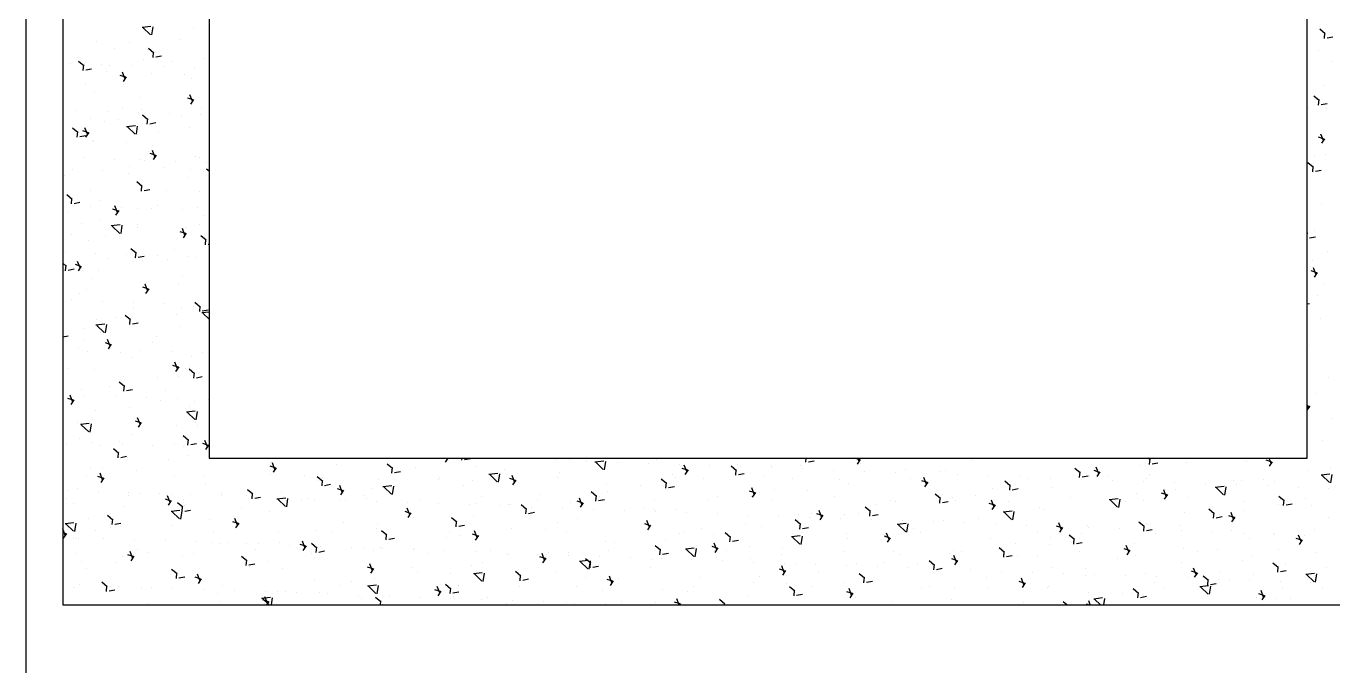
# Model space of a CAD drawing. Header units: metres. Extents: x -107920 to 223280, y -14950 to 38746.
# Drawn here: x 183680 to 185465, y 13866 to 14740 of the extents above; entities that cross this region are included whole.
import ezdxf

# ---------------------------------------------------------------- set-up
doc = ezdxf.new("R2010")
doc.units = ezdxf.units.M
for name, color, linetype in [('WALL', 5, 'Continuous'), ('WINDOW', 4, 'Continuous'), ('ZS-挡水台', 24, 'Continuous')]:
    doc.layers.add(name, color=color, linetype=linetype)

msp = doc.modelspace()

# ---------------------------------------------------------------- linework, layer by layer
at = {"layer": 'WALL'}
msp.add_line((183680, 10449.6), (183680, 14849.6), dxfattribs=at)
at = {"layer": 'WINDOW'}
for p, q in [((183730, 14749.6), (183730, 13949.6)), ((183930, 14749.6), (183930, 14149.6)), ((185430, 14149.6), (185430, 14749.6)), ((183930, 14149.6), (185430, 14149.6)), ((183730, 13949.6), (185630, 13949.6))]:
    msp.add_line(p, q, dxfattribs=at)
at = {"layer": 'ZS-挡水台', "color": 8, "linetype": 'Continuous'}
for p, q in [((183850.4, 14739.3), (183838.3, 14737.9)), ((183849.8, 14727.8), (183839.5, 14737.7)), ((183851.6, 14727.5), (183853.4, 14738.8)), ((183908.5, 14736.5), (183908.5, 14736.5)), ((185454.4, 14729.2), (185447.1, 14735.3)), ((185453.5, 14722.9), (185454.2, 14730.5)), ((183776.2, 14718.7), (183776.2, 14718.7)), ((183821.8, 14716.9), (183821.8, 14716.9)), ((183890.1, 14721.7), (183890.1, 14721.7)), ((185465.1, 14724.7), (185457.1, 14723.3)), ((183800.5, 14708.6), (183800.5, 14708.6)), ((183840.8, 14693.4), (183840.8, 14693.4)), ((183846.4, 14707), (183846.4, 14707)), ((183854.3, 14702.9), (183847, 14709)), ((183853.4, 14696.6), (183854.1, 14704.2)), ((183865, 14698.5), (183857, 14697)), ((183922.7, 14695.4), (183922.7, 14695.4)), ((185445.7, 14706.5), (185445.7, 14706.5)), ((185464.6, 14691.6), (185464.6, 14691.6)), ((183740.7, 14689), (183740.7, 14689)), ((183758.8, 14685.2), (183751.5, 14691.4)), ((183757.9, 14679), (183758.6, 14686.6)), ((183769.5, 14680.8), (183761.5, 14679.4)), ((183783, 14687.4), (183783, 14687.4)), ((183790.4, 14677.7), (183790.4, 14677.7)), ((183793.9, 14686.4), (183793.9, 14686.4)), ((183815, 14667.9), (183811.6, 14676.8)), ((183825.3, 14685.9), (183825.3, 14685.9)), ((183850.6, 14675.2), (183850.6, 14675.2)), ((183867.5, 14684.3), (183867.5, 14684.3)), ((183879, 14691.3), (183879, 14691.3)), ((183896.5, 14673.6), (183896.5, 14673.6)), ((183909.8, 14682.8), (183909.8, 14682.8)), ((183760.9, 14661.8), (183760.9, 14661.8)), ((183816.2, 14669.7), (183808.6, 14672.3)), ((183812.9, 14664), (183817.1, 14670.4)), ((183905.7, 14668.7), (183905.7, 14668.7)), ((185452, 14658.4), (185452, 14658.4)), ((183773.3, 14650.9), (183773.3, 14650.9)), ((183834.5, 14642.8), (183834.5, 14642.8)), ((183900.6, 14641.8), (183900.6, 14641.8)), ((183908.3, 14638.8), (183900.7, 14641.4)), ((183907.1, 14637), (183903.7, 14645.9)), ((183905, 14633.1), (183909.2, 14639.5)), ((185446.4, 14638.1), (185439.1, 14644.2)), ((185442.7, 14639.1), (185442.7, 14639.1)), ((185445.5, 14631.8), (185446.2, 14639.4)), ((183748.8, 14624.8), (183748.8, 14624.8)), ((183791.1, 14623.3), (183791.1, 14623.3)), ((183811, 14628.4), (183811, 14628.4)), ((183833.4, 14621.7), (183833.4, 14621.7)), ((183837.9, 14625.6), (183837.9, 14625.6)), ((183875.7, 14620.2), (183875.7, 14620.2)), ((183919.9, 14627.7), (183919.9, 14627.7)), ((185431.8, 14627.2), (185431.8, 14627.2)), ((185457.1, 14633.7), (185449.1, 14632.2)), ((185456.2, 14626.6), (185456.2, 14626.6)), ((183730.9, 14617.6), (183730.9, 14617.6)), ((183767.3, 14613.7), (183767.3, 14613.7)), ((183787.5, 14609.9), (183787.5, 14609.9)), ((183806.6, 14612.4), (183806.6, 14612.4)), ((183829.4, 14603.7), (183817.3, 14602.3)), ((183828.8, 14592.3), (183818.5, 14602.2)), ((183830.6, 14591.9), (183832.3, 14603.2)), ((183846.3, 14611.8), (183839, 14617.9)), ((183845.5, 14605.6), (183846.1, 14613.1)), ((183857, 14607.4), (183849.1, 14605.9)), ((183891.7, 14617.2), (183891.7, 14617.2)), ((183917.9, 14618.6), (183917.9, 14618.6)), ((183750.8, 14594.2), (183743.5, 14600.3)), ((183749.9, 14587.9), (183750.6, 14595.5)), ((183761.5, 14589.8), (183753.5, 14588.3)), ((183765.1, 14593.9), (183757.4, 14596.5)), ((183763.9, 14592.1), (183760.4, 14600.9)), ((183761.7, 14588.2), (183766, 14594.5)), ((183861.1, 14595), (183861.1, 14595)), ((183902.8, 14600.9), (183902.8, 14600.9)), ((185453.3, 14585.2), (185445.6, 14587.8)), ((185452.1, 14583.4), (185448.7, 14592.3)), ((185449.9, 14579.6), (185454.2, 14585.9)), ((183770.5, 14583.1), (183770.5, 14583.1)), ((183771.5, 14581.9), (183771.5, 14581.9)), ((183817.4, 14580.3), (183817.4, 14580.3)), ((183847.2, 14568.7), (183847.2, 14568.7)), ((183856, 14561.2), (183852.5, 14570)), ((183757.8, 14559.6), (183757.8, 14559.6)), ((183800.1, 14558.1), (183800.1, 14558.1)), ((183835, 14557.8), (183835, 14557.8)), ((183842.3, 14556.5), (183842.3, 14556.5)), ((183857.2, 14563), (183849.5, 14565.6)), ((183853.8, 14557.3), (183858.1, 14563.6)), ((183884.6, 14555), (183884.6, 14555)), ((183911.2, 14561.6), (183911.2, 14561.6)), ((183917, 14559.9), (183917, 14559.9)), ((183926.9, 14553.4), (183926.9, 14553.4)), ((185438.4, 14547), (185431.1, 14553.1)), ((185439.9, 14563), (185439.9, 14563)), ((185455.4, 14565), (185455.4, 14565)), ((183731.9, 14535.2), (183731.9, 14535.2)), ((183743.6, 14543.5), (183743.6, 14543.5)), ((183784.7, 14542.1), (183784.7, 14542.1)), ((183819.4, 14538.3), (183819.4, 14538.3)), ((183821.5, 14548.5), (183821.5, 14548.5)), ((183867.5, 14546.9), (183867.5, 14546.9)), ((183899.9, 14533.1), (183899.9, 14533.1)), ((183904.4, 14543.2), (183904.4, 14543.2)), ((183930, 14541.6), (183926.6, 14544.4)), ((185437.6, 14540.7), (185438.2, 14548.3)), ((185449.1, 14542.6), (185441.2, 14541.1)), ((183767.6, 14515.3), (183767.6, 14515.3)), ((183838.4, 14520.7), (183831.1, 14526.8)), ((183837.5, 14514.5), (183838.2, 14522)), ((183849.1, 14516.3), (183841.1, 14514.8)), ((183871.6, 14515.1), (183871.6, 14515.1)), ((183917.5, 14513.5), (183917.5, 14513.5)), ((183742.8, 14503.1), (183735.5, 14509.2)), ((183742, 14496.8), (183742.6, 14504.4)), ((183753.5, 14498.7), (183745.6, 14497.2)), ((183782, 14501.7), (183782, 14501.7)), ((185448.9, 14497.8), (185448.9, 14497.8)), ((183738.3, 14487.1), (183738.3, 14487.1)), ((183767.3, 14493.6), (183767.3, 14493.6)), ((183806.1, 14487.2), (183798.4, 14489.8)), ((183804.8, 14485.3), (183801.4, 14494.2)), ((183802.7, 14481.5), (183807, 14487.8)), ((183809.6, 14492.1), (183809.6, 14492.1)), ((183832.2, 14490), (183832.2, 14490)), ((183851.9, 14490.5), (183851.9, 14490.5)), ((183859.9, 14494.7), (183859.9, 14494.7)), ((183894.1, 14489), (183894.1, 14489)), ((183914.1, 14492.1), (183914.1, 14492.1)), ((183921.7, 14481.7), (183921.7, 14481.7)), ((183756.3, 14469.5), (183756.3, 14469.5)), ((183781.8, 14474.3), (183781.8, 14474.3)), ((183808.4, 14468.2), (183796.3, 14466.8)), ((183807.8, 14456.7), (183797.5, 14466.6)), ((183809.6, 14456.4), (183811.3, 14467.7)), ((183832.1, 14468.3), (183832.1, 14468.3)), ((183832.1, 14464.2), (183832.1, 14464.2)), ((183896.9, 14454.4), (183893.5, 14463.3)), ((183897.1, 14465.3), (183897.1, 14465.3)), ((183917.1, 14469.1), (183917.1, 14469.1)), ((185440.3, 14460.5), (185440.3, 14460.5)), ((183742.4, 14455.3), (183742.4, 14455.3)), ((183764.8, 14447.5), (183764.8, 14447.5)), ((183788.3, 14453.6), (183788.3, 14453.6)), ((183898.2, 14456.3), (183890.5, 14458.9)), ((183894.8, 14450.6), (183899, 14456.9)), ((183925.9, 14447.2), (183918.6, 14453.3)), ((183925.1, 14441), (183925.7, 14448.6)), ((183930, 14441.6), (183928.7, 14441.3)), ((185430, 14454.3), (185430.3, 14457.2)), ((185430.5, 14455.9), (185430, 14456.3)), ((185441.2, 14451.5), (185433.2, 14450)), ((183733.1, 14431), (183733.1, 14431)), ((183775.4, 14429.5), (183775.4, 14429.5)), ((183817.7, 14427.9), (183817.7, 14427.9)), ((183830.4, 14429.6), (183823.1, 14435.7)), ((183829.5, 14423.4), (183830.2, 14431)), ((183841.1, 14425.2), (183833.1, 14423.7)), ((183860, 14426.4), (183860, 14426.4)), ((183882.2, 14434.9), (183882.2, 14434.9)), ((183902.3, 14424.9), (183902.3, 14424.9)), ((183911.3, 14424.3), (183911.3, 14424.3)), ((185458.4, 14431.9), (185458.4, 14431.9)), ((183734.9, 14412), (183730, 14416)), ((183734, 14405.7), (183734.7, 14413.3)), ((183745.6, 14407.6), (183737.6, 14406.1)), ((183754.9, 14411.4), (183747.3, 14414)), ((183753.7, 14409.5), (183750.3, 14418.4)), ((183751.6, 14405.7), (183755.8, 14412)), ((183778.9, 14406.5), (183778.9, 14406.5)), ((183792.5, 14421.9), (183792.5, 14421.9)), ((183829.3, 14422.2), (183829.3, 14422.2)), ((183838.4, 14420.2), (183838.4, 14420.2)), ((183872.7, 14420.6), (183872.7, 14420.6)), ((185437.7, 14419.7), (185437.7, 14419.7)), ((185441.9, 14400.9), (185438.5, 14409.8)), ((183769, 14395.4), (183769, 14395.4)), ((183842.6, 14388.4), (183842.6, 14388.4)), ((183844.8, 14390.2), (183844.8, 14390.2)), ((183894.2, 14397.5), (183894.2, 14397.5)), ((183929.8, 14395), (183929.8, 14395)), ((185443.1, 14402.7), (185435.5, 14405.3)), ((185439.8, 14397), (185444, 14403.4)), ((183753, 14375.1), (183753, 14375.1)), ((183761.9, 14379.7), (183761.9, 14379.7)), ((183847, 14380.5), (183839.4, 14383.1)), ((183845.8, 14378.6), (183842.4, 14387.5)), ((183843.7, 14374.8), (183847.9, 14381.1)), ((183888.5, 14386.8), (183888.5, 14386.8)), ((185444.1, 14371.6), (185444.1, 14371.6)), ((185453, 14386.4), (185453, 14386.4)), ((183742.1, 14365.8), (183742.1, 14365.8)), ((183784.4, 14364.3), (183784.4, 14364.3)), ((183826.4, 14354.4), (183826.4, 14354.4)), ((183826.6, 14362.7), (183826.6, 14362.7)), ((183868.9, 14361.2), (183868.9, 14361.2)), ((183892.7, 14355), (183892.7, 14355)), ((183908.4, 14356.5), (183908.4, 14356.5)), ((183917.9, 14356.1), (183910.6, 14362.2)), ((183911.2, 14359.6), (183911.2, 14359.6)), ((183917.1, 14349.9), (183917.7, 14357.5)), ((185433.2, 14360.4), (185430, 14359.8)), ((183776.1, 14338.7), (183776.1, 14338.7)), ((183803.1, 14341.6), (183803.1, 14341.6)), ((183822.4, 14338.5), (183815.1, 14344.6)), ((183821.6, 14332.3), (183822.2, 14339.9)), ((183885.4, 14346.5), (183885.4, 14346.5)), ((183930, 14349.2), (183920, 14348.1)), ((183928.7, 14351.7), (183920.7, 14350.3)), ((183930, 14339.5), (183921.2, 14347.9)), ((185448.2, 14339.8), (185448.2, 14339.8)), ((183759.3, 14327), (183759.3, 14327)), ((183787.3, 14332.6), (183775.3, 14331.2)), ((183786.7, 14321.2), (183776.4, 14331.1)), ((183781.7, 14321.4), (183781.7, 14321.4)), ((183788.5, 14320.9), (183790.3, 14332.1)), ((183833.1, 14334.1), (183825.2, 14332.6)), ((183891.3, 14329.7), (183891.3, 14329.7)), ((183737.6, 14316.5), (183730, 14315.1)), ((183751.6, 14299.9), (183751.6, 14299.9)), ((183759, 14311.9), (183759, 14311.9)), ((183795.9, 14304.7), (183788.2, 14307.2)), ((183794.7, 14302.8), (183791.2, 14311.7)), ((183792.5, 14299), (183796.8, 14305.3)), ((183853.2, 14308.2), (183853.2, 14308.2)), ((183857.5, 14316.1), (183857.5, 14316.1)), ((185433.2, 14304.1), (185433.2, 14304.1)), ((183763.5, 14295.2), (183763.5, 14295.2)), ((183793.9, 14298.3), (183793.9, 14298.3)), ((183809.4, 14293.5), (183809.4, 14293.5)), ((183823.6, 14286.6), (183823.6, 14286.6)), ((183836.2, 14296.8), (183836.2, 14296.8)), ((183878.4, 14295.2), (183878.4, 14295.2)), ((183905.5, 14288.7), (183905.5, 14288.7)), ((183920.7, 14293.7), (183920.7, 14293.7)), ((183737.3, 14272.8), (183737.3, 14272.8)), ((183773.2, 14270.9), (183773.2, 14270.9)), ((183888, 14273.8), (183880.3, 14276.3)), ((183886.7, 14271.9), (183883.3, 14280.8)), ((183884.6, 14268.1), (183888.9, 14274.4)), ((183898.1, 14272.5), (183898.1, 14272.5)), ((183910, 14265), (183902.7, 14271.2)), ((183903.3, 14274.8), (183903.3, 14274.8)), ((183909.1, 14258.8), (183909.8, 14266.4)), ((183794.4, 14247.3), (183794.4, 14247.3)), ((183814.4, 14247.4), (183807.1, 14253.5)), ((183813.6, 14261.8), (183813.6, 14261.8)), ((183813.6, 14241.2), (183814.2, 14248.8)), ((183859.5, 14260.1), (183859.5, 14260.1)), ((183888.5, 14261.9), (183888.5, 14261.9)), ((183920.7, 14260.6), (183912.7, 14259.2)), ((185458.8, 14259.6), (185458.8, 14259.6)), ((183744.8, 14228.9), (183737.1, 14231.4)), ((183743.5, 14227), (183740.1, 14235.9)), ((183741.4, 14223.2), (183745.6, 14229.5)), ((183756.2, 14244.1), (183756.2, 14244.1)), ((183759.7, 14235.7), (183759.7, 14235.7)), ((183802, 14234.2), (183802, 14234.2)), ((183825.2, 14243), (183817.2, 14241.5)), ((183844.3, 14232.6), (183844.3, 14232.6)), ((183863.7, 14228.3), (183863.7, 14228.3)), ((183870.2, 14242), (183870.2, 14242)), ((183886.6, 14231.1), (183886.6, 14231.1)), ((183928.9, 14229.5), (183928.9, 14229.5)), ((185442.7, 14238.1), (185442.7, 14238.1)), ((183774.1, 14215), (183774.1, 14215)), ((183820.7, 14218.8), (183820.7, 14218.8)), ((183911.1, 14213.9), (183899, 14212.5)), ((183910.5, 14202.5), (183900.2, 14212.4)), ((183902.7, 14220.9), (183902.7, 14220.9)), ((183909.6, 14226.7), (183909.6, 14226.7)), ((183912.3, 14202.2), (183914, 14213.4)), ((185431.7, 14218.4), (185430, 14222.8)), ((185433, 14220.2), (185430, 14221.2)), ((185430, 14215.1), (185433.9, 14220.8)), ((183730.3, 14200.3), (183730.3, 14200.3)), ((183750, 14198.8), (183750, 14198.8)), ((183766.3, 14197.1), (183754.3, 14195.7)), ((183765.7, 14185.7), (183755.4, 14195.5)), ((183767.5, 14185.3), (183769.3, 14196.6)), ((183770.4, 14203.1), (183770.4, 14203.1)), ((183836.9, 14198), (183829.2, 14200.5)), ((183835.6, 14196.1), (183832.2, 14205)), ((183833.5, 14192.3), (183837.7, 14198.6)), ((183885.6, 14194.1), (183885.6, 14194.1)), ((183910.8, 14198.4), (183910.8, 14198.4)), ((183913.8, 14194.9), (183913.8, 14194.9)), ((185464.8, 14204.3), (185464.8, 14204.3)), ((183753.3, 14176.3), (183753.3, 14176.3)), ((183824.2, 14181.5), (183824.2, 14181.5)), ((183902, 14173.9), (183894.7, 14180.1)), ((183901.1, 14167.7), (183901.8, 14175.3)), ((183927.7, 14165.2), (183924.3, 14174.1)), ((185450.8, 14173.9), (185450.8, 14173.9)), ((183734.5, 14168.5), (183734.5, 14168.5)), ((183768.7, 14170.5), (183768.7, 14170.5)), ((183780.4, 14166.9), (183780.4, 14166.9)), ((183806.5, 14156.3), (183799.2, 14162.4)), ((183805.6, 14150.1), (183806.3, 14157.7)), ((183807.1, 14173.2), (183807.1, 14173.2)), ((183811, 14169), (183811, 14169)), ((183853.2, 14167.4), (183853.2, 14167.4)), ((183882.9, 14168), (183882.9, 14168)), ((183895.5, 14165.9), (183895.5, 14165.9)), ((183912.7, 14169.5), (183904.8, 14168.1)), ((183929, 14167.1), (183921.3, 14169.6)), ((183925.6, 14161.4), (183929.8, 14167.7)), ((183817.2, 14151.9), (183809.2, 14150.4)), ((183817.9, 14151), (183817.9, 14151)), ((183874.3, 14148.1), (183874.3, 14148.1)), ((183899.8, 14153.1), (183899.8, 14153.1)), ((184021.1, 14136.2), (184013.4, 14138.7)), ((184015.1, 14144.1), (184015.1, 14144.1)), ((184019.8, 14134.3), (184016.4, 14143.2)), ((184103.6, 14141.2), (184103.6, 14141.2)), ((184180.6, 14135.7), (184173.3, 14141.8)), ((184253, 14144.5), (184256.4, 14149.6)), ((184255.1, 14148.3), (184254.6, 14149.6)), ((184275.3, 14147.1), (184275.5, 14149.6)), ((184286.9, 14148.9), (184278.9, 14147.5)), ((184293.9, 14138.7), (184293.9, 14138.7)), ((184360.6, 14148.9), (184360.6, 14148.9)), ((184402.8, 14147.3), (184402.8, 14147.3)), ((184422.6, 14147.6), (184422.6, 14147.6)), ((184445.1, 14145.8), (184445.1, 14145.8)), ((184469, 14145.8), (184456.9, 14144.4)), ((184468.4, 14134.3), (184458.1, 14144.2)), ((184468.5, 14146), (184468.5, 14146)), ((184470.2, 14134), (184471.9, 14145.3)), ((184487.4, 14144.3), (184487.4, 14144.3)), ((184529.7, 14142.7), (184529.7, 14142.7)), ((184541.5, 14147.5), (184541.5, 14147.5)), ((184572, 14141.2), (184572, 14141.2)), ((184582.5, 14131.4), (184579.1, 14140.3)), ((184614.2, 14139.6), (184614.2, 14139.6)), ((184650.3, 14132.7), (184643, 14138.8)), ((184652, 14140.7), (184652, 14140.7)), ((184656.5, 14138.1), (184656.5, 14138.1)), ((184697.9, 14139.1), (184697.9, 14139.1)), ((184738.3, 14140), (184738.3, 14140)), ((184745, 14144.1), (184745.4, 14149.6)), ((184756.5, 14145.9), (184748.6, 14144.5)), ((184819.1, 14147.3), (184812.2, 14149.6)), ((184815.7, 14141.6), (184820, 14147.9)), ((184817.9, 14145.4), (184816.3, 14149.6)), ((184820.3, 14142.1), (184820.3, 14142.1)), ((184971, 14146.8), (184971, 14146.8)), ((185200.4, 14139.8), (185200.4, 14139.8)), ((185215.5, 14147.4), (185212.8, 14149.6)), ((185214.6, 14141.1), (185215.3, 14148.7)), ((185226.2, 14143), (185218.2, 14141.5)), ((185264.7, 14143.4), (185264.7, 14143.4)), ((185346.7, 14145.5), (185346.7, 14145.5)), ((185381.8, 14144.4), (185374.2, 14147)), ((185380.6, 14142.5), (185377.9, 14149.6)), ((185378.5, 14138.7), (185382.7, 14145)), ((183762.7, 14124.7), (183762.7, 14124.7)), ((183767.5, 14135.3), (183767.5, 14135.3)), ((183785.7, 14122.2), (183778.1, 14124.7)), ((183784.5, 14120.3), (183781.1, 14129.2)), ((183782.3, 14116.5), (183786.6, 14122.8)), ((183784.6, 14135.1), (183784.6, 14135.1)), ((183830.5, 14133.4), (183830.5, 14133.4)), ((183882.7, 14126.3), (183882.7, 14126.3)), ((183923.5, 14124.3), (183923.5, 14124.3)), ((184014, 14128.1), (184014, 14128.1)), ((184017.7, 14130.5), (184021.9, 14136.8)), ((184059.9, 14126.5), (184059.9, 14126.5)), ((184085.1, 14118.1), (184077.8, 14124.2)), ((184084.3, 14124), (184084.3, 14124)), ((184161.6, 14120.9), (184161.6, 14120.9)), ((184179.8, 14129.5), (184180.4, 14137.1)), ((184191.3, 14131.3), (184183.4, 14129.8)), ((184211.9, 14136.6), (184211.9, 14136.6)), ((184243.3, 14121.2), (184243.3, 14121.2)), ((184245.2, 14123.6), (184245.2, 14123.6)), ((184324.2, 14128.9), (184312.2, 14127.5)), ((184323.6, 14117.5), (184313.3, 14127.4)), ((184325.4, 14117.1), (184327.2, 14128.4)), ((184333, 14134.2), (184333, 14134.2)), ((184348.5, 14119.3), (184340.8, 14121.8)), ((184347.2, 14117.4), (184343.8, 14126.3)), ((184406, 14123.2), (184406, 14123.2)), ((184409.1, 14129.7), (184409.1, 14129.7)), ((184554.8, 14115.1), (184547.5, 14121.2)), ((184562.4, 14127.3), (184562.4, 14127.3)), ((184566.8, 14122.8), (184566.8, 14122.8)), ((184583.8, 14133.3), (184576.1, 14135.8)), ((184580.4, 14127.6), (184584.7, 14133.9)), ((184606, 14122.2), (184606, 14122.2)), ((184649.4, 14126.5), (184650.1, 14134.1)), ((184661, 14128.3), (184653, 14126.9)), ((184688, 14124.3), (184688, 14124.3)), ((184698.8, 14136.5), (184698.8, 14136.5)), ((184727.6, 14122.5), (184727.6, 14122.5)), ((184741.1, 14135), (184741.1, 14135)), ((184783.3, 14133.4), (184783.3, 14133.4)), ((184791.8, 14120.3), (184791.8, 14120.3)), ((184825.6, 14131.9), (184825.6, 14131.9)), ((184867.9, 14130.4), (184867.9, 14130.4)), ((184881.4, 14133.7), (184881.4, 14133.7)), ((184888.4, 14122.1), (184888.4, 14122.1)), ((184910, 14114.5), (184906.5, 14123.4)), ((184910.2, 14128.8), (184910.2, 14128.8)), ((184927.3, 14132.1), (184927.3, 14132.1)), ((184935.6, 14133.1), (184935.6, 14133.1)), ((184952.5, 14127.3), (184952.5, 14127.3)), ((184994.7, 14125.7), (184994.7, 14125.7)), ((185037, 14124.2), (185037, 14124.2)), ((185049.2, 14121.7), (185049.2, 14121.7)), ((185079.3, 14122.6), (185079.3, 14122.6)), ((185110.8, 14126.8), (185110.8, 14126.8)), ((185120, 14129.7), (185112.7, 14135.9)), ((185119.1, 14123.5), (185119.8, 14131.1)), ((185121.6, 14121.1), (185121.6, 14121.1)), ((185130.7, 14125.3), (185122.7, 14123.9)), ((185132.4, 14125.6), (185132.4, 14125.6)), ((185146.5, 14130.4), (185138.9, 14133)), ((185145.3, 14128.5), (185141.9, 14137.4)), ((185143.1, 14124.7), (185147.4, 14131)), ((185156.7, 14125.2), (185156.7, 14125.2)), ((185210.1, 14121.4), (185210.1, 14121.4)), ((185214.4, 14127.7), (185214.4, 14127.7)), ((185370.9, 14121), (185370.9, 14121)), ((185429.8, 14132.9), (185429.8, 14132.9)), ((185461.1, 14128.1), (185449, 14126.7)), ((185460.5, 14116.6), (185450.2, 14126.5)), ((185462, 14136.5), (185462, 14136.5)), ((185462.3, 14116.3), (185464, 14127.6)), ((183735.9, 14106.1), (183735.9, 14106.1)), ((183750.4, 14108.5), (183750.4, 14108.5)), ((183778.2, 14104.5), (183778.2, 14104.5)), ((183820.5, 14103), (183820.5, 14103)), ((183924.4, 14114.7), (183924.4, 14114.7)), ((183989.6, 14100.5), (183982.3, 14106.6)), ((184029.3, 14103.1), (184029.3, 14103.1)), ((184079.6, 14118.8), (184079.6, 14118.8)), ((184084.2, 14111.9), (184084.9, 14119.5)), ((184095.8, 14113.7), (184087.8, 14112.2)), ((184113.1, 14105.3), (184105.5, 14107.8)), ((184111.9, 14103.4), (184108.5, 14112.3)), ((184109.8, 14099.6), (184114, 14105.9)), ((184153.7, 14107.8), (184153.7, 14107.8)), ((184179.5, 14112.1), (184167.4, 14110.7)), ((184178.9, 14100.6), (184168.6, 14110.5)), ((184180.7, 14100.3), (184182.5, 14111.6)), ((184276.8, 14111.9), (184276.8, 14111.9)), ((184289.3, 14119.5), (184289.3, 14119.5)), ((184345.1, 14113.6), (184349.3, 14119.9)), ((184459.2, 14097.5), (184451.9, 14103.6)), ((184472.7, 14114.2), (184472.7, 14114.2)), ((184473.7, 14104.4), (184473.7, 14104.4)), ((184518.6, 14112.6), (184518.6, 14112.6)), ((184553.9, 14108.9), (184554.6, 14116.5)), ((184555.7, 14106.5), (184555.7, 14106.5)), ((184565.5, 14110.7), (184557.5, 14109.2)), ((184675.9, 14102.4), (184668.2, 14104.9)), ((184674.6, 14100.5), (184671.2, 14109.4)), ((184672.5, 14096.7), (184676.8, 14103)), ((184702.1, 14107.3), (184702.1, 14107.3)), ((184748, 14105.6), (184748, 14105.6)), ((184803.2, 14115.3), (184803.2, 14115.3)), ((184911.2, 14116.4), (184903.5, 14118.9)), ((184907.8, 14110.7), (184912.1, 14117)), ((185000.1, 14107.8), (185000.1, 14107.8)), ((185024.4, 14112.1), (185017.1, 14118.2)), ((185021.1, 14113.4), (185021.1, 14113.4)), ((185023.6, 14105.9), (185024.2, 14113.5)), ((185035.1, 14107.7), (185027.2, 14106.2)), ((185082.1, 14109.9), (185082.1, 14109.9)), ((185163.8, 14119.5), (185163.8, 14119.5)), ((185206.1, 14118), (185206.1, 14118)), ((185237.4, 14097.6), (185234, 14106.5)), ((185248.4, 14116.5), (185248.4, 14116.5)), ((185250.5, 14106.4), (185250.5, 14106.4)), ((185290.7, 14114.9), (185290.7, 14114.9)), ((185316.4, 14111.2), (185304.3, 14109.8)), ((185315.8, 14099.8), (185305.5, 14109.7)), ((185317.5, 14099.4), (185319.3, 14110.7)), ((185329.6, 14118.7), (185329.6, 14118.7)), ((185333, 14113.4), (185333, 14113.4)), ((185340.1, 14119.8), (185340.1, 14119.8)), ((185375.2, 14111.8), (185375.2, 14111.8)), ((185386, 14118.2), (185386, 14118.2)), ((185417.5, 14110.3), (185417.5, 14110.3)), ((185459.8, 14108.7), (185459.8, 14108.7)), ((183734.8, 14094.3), (183734.8, 14094.3)), ((183745.1, 14088.3), (183745.1, 14088.3)), ((183819.9, 14099.2), (183819.9, 14099.2)), ((183834.7, 14101.7), (183834.7, 14101.7)), ((183862.8, 14101.5), (183862.8, 14101.5)), ((183877.8, 14091.3), (183870.2, 14093.8)), ((183876.6, 14089.4), (183873.2, 14098.3)), ((183874.4, 14085.6), (183878.7, 14091.9)), ((183880.6, 14100), (183880.6, 14100)), ((183894, 14082.8), (183886.7, 14089)), ((183895.6, 14093.9), (183895.6, 14093.9)), ((183896.9, 14085.3), (183896.9, 14085.3)), ((183905, 14099.9), (183905, 14099.9)), ((183947.3, 14101), (183947.3, 14101)), ((183947.3, 14098.4), (183947.3, 14098.4)), ((183980.7, 14098.8), (183980.7, 14098.8)), ((183988.7, 14094.2), (183989.4, 14101.8)), ((183989.6, 14096.8), (183989.6, 14096.8)), ((184000.3, 14096.1), (183992.3, 14094.6)), ((184034.8, 14095.2), (184022.7, 14093.8)), ((184034.2, 14083.8), (184023.9, 14093.7)), ((184031.9, 14095.3), (184031.9, 14095.3)), ((184036, 14083.4), (184037.7, 14094.7)), ((184056.4, 14093.5), (184056.4, 14093.5)), ((184064.1, 14094.7), (184064.1, 14094.7)), ((184074.2, 14093.7), (184074.2, 14093.7)), ((184110, 14093.1), (184110, 14093.1)), ((184116.4, 14092.2), (184116.4, 14092.2)), ((184141.5, 14098.4), (184141.5, 14098.4)), ((184144.5, 14094.1), (184144.5, 14094.1)), ((184158.7, 14090.6), (184158.7, 14090.6)), ((184201, 14089.1), (184201, 14089.1)), ((184217.3, 14093.2), (184217.3, 14093.2)), ((184243.3, 14087.6), (184243.3, 14087.6)), ((184285.5, 14086), (184285.5, 14086)), ((184293.4, 14087.8), (184293.4, 14087.8)), ((184302.3, 14098), (184302.3, 14098)), ((184327.8, 14084.5), (184327.8, 14084.5)), ((184339.3, 14086.1), (184339.3, 14086.1)), ((184341.4, 14086.6), (184341.4, 14086.6)), ((184363.7, 14079.9), (184356.4, 14086)), ((184378.1, 14092.8), (184378.1, 14092.8)), ((184383.1, 14100.8), (184383.1, 14100.8)), ((184423.3, 14088.7), (184423.3, 14088.7)), ((184440.6, 14088.4), (184432.9, 14090.9)), ((184439.3, 14086.5), (184435.9, 14095.4)), ((184437.2, 14082.7), (184441.4, 14089)), ((184458.4, 14091.3), (184459, 14098.8)), ((184469.9, 14093.1), (184462, 14091.6)), ((184463.1, 14097.7), (184463.1, 14097.7)), ((184538.9, 14092.4), (184538.9, 14092.4)), ((184612.5, 14093.9), (184612.5, 14093.9)), ((184623.9, 14097.3), (184623.9, 14097.3)), ((184670.9, 14097.5), (184670.9, 14097.5)), ((184699.7, 14092), (184699.7, 14092)), ((184784.8, 14096.9), (184784.8, 14096.9)), ((184841.8, 14086.9), (184841.8, 14086.9)), ((184860.5, 14091.7), (184860.5, 14091.7)), ((184867.8, 14090), (184867.8, 14090)), ((184928.9, 14094.5), (184921.6, 14100.6)), ((184928, 14088.3), (184928.7, 14095.9)), ((184931.5, 14100.3), (184931.5, 14100.3)), ((184939.6, 14090.1), (184931.7, 14088.6)), ((184945.6, 14096.5), (184945.6, 14096.5)), ((184949.7, 14092.1), (184949.7, 14092.1)), ((184977.4, 14098.7), (184977.4, 14098.7)), ((185003.3, 14085.5), (184995.6, 14088)), ((185002, 14083.6), (184998.6, 14092.5)), ((184999.9, 14079.8), (185004.2, 14086.1)), ((185021.4, 14091.3), (185021.4, 14091.3)), ((185106.4, 14096.2), (185106.4, 14096.2)), ((185171.6, 14094.4), (185159.6, 14093)), ((185171, 14083), (185160.7, 14092.8)), ((185160.8, 14093.4), (185160.8, 14093.4)), ((185172.8, 14082.6), (185174.6, 14093.9)), ((185182.2, 14090.9), (185182.2, 14090.9)), ((185197.3, 14100.9), (185197.3, 14100.9)), ((185206.7, 14091.7), (185206.7, 14091.7)), ((185238.6, 14099.5), (185230.9, 14102.1)), ((185235.2, 14093.8), (185239.5, 14100.1)), ((185267.2, 14095.8), (185267.2, 14095.8)), ((185343, 14090.5), (185343, 14090.5)), ((185390.2, 14086.4), (185390.2, 14086.4)), ((185398.6, 14091.5), (185391.3, 14097.6)), ((185394.2, 14093.4), (185394.2, 14093.4)), ((185397.7, 14085.3), (185398.4, 14092.9)), ((185409.3, 14087.1), (185401.3, 14085.6)), ((185428, 14095.4), (185428, 14095.4)), ((185436.1, 14084.8), (185436.1, 14084.8)), ((183764.6, 14067.5), (183764.6, 14067.5)), ((183798.5, 14065.2), (183791.2, 14071.3)), ((183815, 14083.2), (183815, 14083.2)), ((183890, 14078.4), (183878, 14077)), ((183889.4, 14067), (183879.1, 14076.8)), ((183884.8, 14068.2), (183884.8, 14068.2)), ((183891.2, 14066.6), (183893, 14077.9)), ((183893.2, 14076.6), (183893.8, 14084.2)), ((183904.7, 14078.4), (183896.8, 14077)), ((183930.7, 14066.6), (183930.7, 14066.6)), ((183968.7, 14058.5), (183965.3, 14067.4)), ((183974.4, 14081.3), (183974.4, 14081.3)), ((184012.2, 14076.3), (184012.2, 14076.3)), ((184205.2, 14074.4), (184197.6, 14076.9)), ((184204, 14072.5), (184200.6, 14081.4)), ((184201.9, 14068.7), (184206.1, 14075)), ((184203.8, 14074.4), (184203.8, 14074.4)), ((184209.1, 14068.8), (184209.1, 14068.8)), ((184268.2, 14062.2), (184260.9, 14068.4)), ((184291, 14070.9), (184291, 14070.9)), ((184362.8, 14073.6), (184363.5, 14081.2)), ((184374.4, 14075.5), (184366.5, 14074)), ((184370.1, 14082.9), (184370.1, 14082.9)), ((184412.4, 14081.4), (184412.4, 14081.4)), ((184433.2, 14067.4), (184433.2, 14067.4)), ((184454.6, 14079.8), (184454.6, 14079.8)), ((184496.9, 14078.3), (184496.9, 14078.3)), ((184522.8, 14080.8), (184522.8, 14080.8)), ((184538.6, 14079.7), (184538.6, 14079.7)), ((184539.2, 14076.8), (184539.2, 14076.8)), ((184568.7, 14079.2), (184568.7, 14079.2)), ((184581.5, 14075.2), (184581.5, 14075.2)), ((184623.8, 14073.7), (184623.8, 14073.7)), ((184666, 14072.1), (184666, 14072.1)), ((184708.3, 14070.6), (184708.3, 14070.6)), ((184735.5, 14072.2), (184735.5, 14072.2)), ((184750.6, 14069), (184750.6, 14069)), ((184752.2, 14073.9), (184752.2, 14073.9)), ((184768, 14071.5), (184760.3, 14074)), ((184766.7, 14069.6), (184763.3, 14078.5)), ((184764.6, 14065.8), (184768.9, 14072.1)), ((184792.9, 14067.5), (184792.9, 14067.5)), ((184798.1, 14072.2), (184798.1, 14072.2)), ((184817.4, 14074.3), (184817.4, 14074.3)), ((184833.4, 14076.9), (184826.1, 14083)), ((184832.5, 14070.6), (184833.2, 14078.2)), ((184844.1, 14072.5), (184836.1, 14071)), ((184981.6, 14066.9), (184981.6, 14066.9)), ((185026.9, 14077.6), (185014.8, 14076.2)), ((185026.3, 14066.1), (185016, 14076)), ((185028.1, 14065.8), (185029.8, 14077.1)), ((185065, 14083.1), (185065, 14083.1)), ((185071.2, 14080), (185071.2, 14080)), ((185261.9, 14075.6), (185261.9, 14075.6)), ((185303.1, 14073.9), (185295.8, 14080)), ((185300.6, 14073), (185300.6, 14073)), ((185302.2, 14067.7), (185302.9, 14075.3)), ((185313.8, 14069.5), (185305.8, 14068)), ((185330.7, 14068.6), (185323, 14071.2)), ((185329.5, 14066.7), (185326.1, 14075.6)), ((185327.3, 14062.9), (185331.6, 14069.2)), ((185343.8, 14077.7), (185343.8, 14077.7)), ((185459.1, 14068.7), (185459.1, 14068.7)), ((183733.3, 14044.5), (183730, 14053.2)), ((183745.3, 14061.6), (183733.2, 14060.2)), ((183744.7, 14050.1), (183734.4, 14060)), ((183746.5, 14049.8), (183748.2, 14061.1)), ((183775.4, 14050.7), (183775.4, 14050.7)), ((183795.2, 14054.9), (183795.2, 14054.9)), ((183797.6, 14059), (183798.3, 14066.6)), ((183809.2, 14060.8), (183801.3, 14059.4)), ((183879.9, 14058.5), (183879.9, 14058.5)), ((183936.2, 14050.3), (183936.2, 14050.3)), ((183969.9, 14060.4), (183962.2, 14062.9)), ((183966.5, 14054.7), (183970.8, 14061)), ((184076.8, 14051), (184076.8, 14051)), ((184097, 14049.9), (184097, 14049.9)), ((184114.2, 14061.3), (184114.2, 14061.3)), ((184158.7, 14053.1), (184158.7, 14053.1)), ((184160.1, 14059.7), (184160.1, 14059.7)), ((184172.7, 14044.6), (184165.4, 14050.7)), ((184257.9, 14049.5), (184257.9, 14049.5)), ((184267.3, 14056), (184268, 14063.6)), ((184278.9, 14057.8), (184270.9, 14056.4)), ((184296.1, 14041.6), (184292.7, 14050.5)), ((184343.5, 14054.3), (184343.5, 14054.3)), ((184389.4, 14052.7), (184389.4, 14052.7)), ((184406.3, 14061.9), (184406.3, 14061.9)), ((184418.7, 14049.2), (184418.7, 14049.2)), ((184532.7, 14057.5), (184525, 14060)), ((184531.4, 14055.6), (184528, 14064.5)), ((184529.3, 14051.8), (184533.5, 14058.1)), ((184579.5, 14048.8), (184579.5, 14048.8)), ((184603.2, 14054.4), (184603.2, 14054.4)), ((184662.6, 14060.5), (184662.6, 14060.5)), ((184685.1, 14056.5), (184685.1, 14056.5)), ((184737.9, 14059.3), (184730.6, 14065.4)), ((184737, 14053), (184737.7, 14060.6)), ((184748.6, 14054.8), (184740.6, 14053.4)), ((184835.1, 14065.9), (184835.1, 14065.9)), ((184882.2, 14060.7), (184870.1, 14059.3)), ((184881.6, 14049.3), (184871.2, 14059.2)), ((184877.4, 14064.4), (184877.4, 14064.4)), ((184883.3, 14048.9), (184885.1, 14060.2)), ((184891.9, 14053.5), (184891.9, 14053.5)), ((184919.7, 14062.9), (184919.7, 14062.9)), ((184932.7, 14065.3), (184932.7, 14065.3)), ((184962, 14061.3), (184962, 14061.3)), ((185004.3, 14059.8), (185004.3, 14059.8)), ((185027.5, 14065.3), (185027.5, 14065.3)), ((185046.5, 14058.2), (185046.5, 14058.2)), ((185095.4, 14054.6), (185087.7, 14057.1)), ((185088.8, 14056.7), (185088.8, 14056.7)), ((185094.1, 14052.7), (185090.7, 14061.6)), ((185092, 14048.9), (185096.3, 14055.2)), ((185129.6, 14057.8), (185129.6, 14057.8)), ((185131.1, 14055.1), (185131.1, 14055.1)), ((185173.4, 14053.6), (185173.4, 14053.6)), ((185207.5, 14056.3), (185200.2, 14062.4)), ((185206.7, 14050), (185207.3, 14057.6)), ((185218.2, 14051.9), (185210.3, 14050.4)), ((185210.9, 14060), (185210.9, 14060)), ((185211.5, 14059.9), (185211.5, 14059.9)), ((185215.6, 14052), (185215.6, 14052)), ((185256.8, 14058.3), (185256.8, 14058.3)), ((185257.9, 14050.5), (185257.9, 14050.5)), ((185300.2, 14049), (185300.2, 14049)), ((185326.8, 14050.9), (185326.8, 14050.9)), ((185440.3, 14053), (185440.3, 14053)), ((183734.6, 14046.3), (183730, 14047.9)), ((183731.2, 14040.7), (183735.5, 14047)), ((183744.1, 14041.9), (183744.1, 14041.9)), ((183747.6, 14040.7), (183747.6, 14040.7)), ((183751.4, 14040.2), (183751.4, 14040.2)), ((183786.3, 14040.4), (183786.3, 14040.4)), ((183828.6, 14038.9), (183828.6, 14038.9)), ((183870.9, 14037.3), (183870.9, 14037.3)), ((183913.2, 14035.8), (183913.2, 14035.8)), ((183934.9, 14034.8), (183934.9, 14034.8)), ((183944.4, 14033.2), (183944.4, 14033.2)), ((183955.4, 14034.2), (183955.4, 14034.2)), ((183980.8, 14033.2), (183980.8, 14033.2)), ((183997.7, 14032.7), (183997.7, 14032.7)), ((184024.5, 14047.9), (184024.5, 14047.9)), ((184026.4, 14035.3), (184026.4, 14035.3)), ((184040, 14031.1), (184040, 14031.1)), ((184062, 14029.5), (184054.3, 14032)), ((184060.8, 14027.6), (184057.4, 14036.5)), ((184077.1, 14027), (184069.8, 14033.1)), ((184171.8, 14038.4), (184172.5, 14046)), ((184183.4, 14040.2), (184175.4, 14038.7)), ((184253.9, 14041), (184253.9, 14041)), ((184274, 14044.1), (184274, 14044.1)), ((184297.3, 14043.5), (184289.7, 14046)), ((184294, 14037.8), (184298.2, 14044.1)), ((184470.8, 14036.6), (184470.8, 14036.6)), ((184483.3, 14034), (184483.3, 14034)), ((184552.8, 14038.7), (184552.8, 14038.7)), ((184572.9, 14047.4), (184572.9, 14047.4)), ((184618.8, 14045.8), (184618.8, 14045.8)), ((184623.5, 14024.7), (184620.1, 14033.6)), ((184642.3, 14041.6), (184635, 14047.8)), ((184641.5, 14035.4), (184642.1, 14043)), ((184653, 14037.2), (184645.1, 14035.8)), ((184737.4, 14043.9), (184725.4, 14042.5)), ((184736.8, 14032.4), (184726.5, 14042.3)), ((184738.6, 14032.1), (184740.4, 14043.4)), ((184740.3, 14048.4), (184740.3, 14048.4)), ((184800.4, 14047.5), (184800.4, 14047.5)), ((184802.3, 14040.4), (184802.3, 14040.4)), ((184848.2, 14038.8), (184848.2, 14038.8)), ((184860.1, 14040.6), (184852.4, 14043.1)), ((184858.8, 14038.7), (184855.4, 14047.6)), ((184856.7, 14034.9), (184860.9, 14041.2)), ((184901.1, 14048), (184901.1, 14048)), ((184997.2, 14040), (184997.2, 14040)), ((185031.6, 14033.5), (185031.6, 14033.5)), ((185062, 14047.7), (185062, 14047.7)), ((185077.6, 14031.9), (185077.6, 14031.9)), ((185079.2, 14042.1), (185079.2, 14042.1)), ((185112, 14038.7), (185104.7, 14044.8)), ((185111.1, 14032.4), (185111.8, 14040)), ((185122.7, 14034.2), (185114.7, 14032.8)), ((185121.3, 14046.6), (185121.3, 14046.6)), ((185194.5, 14033.1), (185194.5, 14033.1)), ((185222.8, 14047.3), (185222.8, 14047.3)), ((185342.5, 14047.4), (185342.5, 14047.4)), ((185350.7, 14039.6), (185350.7, 14039.6)), ((185383.6, 14046.9), (185383.6, 14046.9)), ((185384.8, 14045.9), (185384.8, 14045.9)), ((185422.8, 14037.7), (185415.1, 14040.2)), ((185421.6, 14035.8), (185418.1, 14044.7)), ((185419.4, 14032), (185423.7, 14038.3)), ((185427, 14044.3), (185427, 14044.3)), ((183747.5, 14020.2), (183747.5, 14020.2)), ((183812.1, 14015.4), (183812.1, 14015.4)), ((183826.7, 14015.4), (183819, 14018)), ((183825.4, 14013.6), (183822, 14022.5)), ((183823.3, 14009.8), (183827.6, 14016.1)), ((183832.6, 14025.1), (183832.6, 14025.1)), ((183845.2, 14021.4), (183845.2, 14021.4)), ((183894.1, 14017.5), (183894.1, 14017.5)), ((183908.3, 14019.9), (183908.3, 14019.9)), ((183981.6, 14009.4), (183974.3, 14015.5)), ((183993.4, 14024.7), (183993.4, 14024.7)), ((184058.6, 14023.8), (184062.9, 14030.1)), ((184069.2, 14019.5), (184069.2, 14019.5)), ((184074.6, 14014.5), (184074.6, 14014.5)), ((184076.3, 14020.8), (184076.9, 14028.4)), ((184087.8, 14022.6), (184079.9, 14021.1)), ((184082.3, 14029.6), (184082.3, 14029.6)), ((184124.6, 14028), (184124.6, 14028)), ((184141.7, 14026.3), (184141.7, 14026.3)), ((184154.2, 14024.3), (184154.2, 14024.3)), ((184164.2, 14027.9), (184164.2, 14027.9)), ((184166.8, 14026.5), (184166.8, 14026.5)), ((184209.1, 14025), (184209.1, 14025)), ((184210.1, 14026.3), (184210.1, 14026.3)), ((184230, 14019.1), (184230, 14019.1)), ((184251.4, 14023.4), (184251.4, 14023.4)), ((184293.7, 14021.9), (184293.7, 14021.9)), ((184315, 14024), (184315, 14024)), ((184335.9, 14020.3), (184335.9, 14020.3)), ((184338.5, 14018.8), (184338.5, 14018.8)), ((184378.2, 14018.8), (184378.2, 14018.8)), ((184389.4, 14012.6), (184381.8, 14015.1)), ((184388.2, 14010.7), (184384.8, 14019.6)), ((184386, 14006.9), (184390.3, 14013.2)), ((184390.8, 14018.7), (184390.8, 14018.7)), ((184393.6, 14020.9), (184393.6, 14020.9)), ((184420.5, 14020.9), (184420.5, 14020.9)), ((184420.5, 14017.2), (184420.5, 14017.2)), ((184439.5, 14019.3), (184439.5, 14019.3)), ((184462.8, 14015.7), (184462.8, 14015.7)), ((184475.8, 14023.6), (184475.8, 14023.6)), ((184505.1, 14014.1), (184505.1, 14014.1)), ((184546.8, 14024), (184539.5, 14030.1)), ((184545.9, 14017.8), (184546.6, 14025.4)), ((184557.5, 14019.6), (184549.5, 14018.1)), ((184551.6, 14018.4), (184551.6, 14018.4)), ((184592.7, 14027.1), (184580.6, 14025.7)), ((184592.1, 14015.6), (184581.8, 14025.5)), ((184593.9, 14015.3), (184595.6, 14026.6)), ((184624.8, 14026.6), (184617.1, 14029.1)), ((184621.4, 14020.9), (184625.6, 14027.2)), ((184623, 14014), (184623, 14014)), ((184636.7, 14023.2), (184636.7, 14023.2)), ((184668.1, 14029.7), (184668.1, 14029.7)), ((184712.4, 14018), (184712.4, 14018)), ((184712.7, 14027.1), (184712.7, 14027.1)), ((184797.5, 14022.8), (184797.5, 14022.8)), ((184864.9, 14022.2), (184864.9, 14022.2)), ((184873.3, 14017.6), (184873.3, 14017.6)), ((184942, 14020.1), (184942, 14020.1)), ((184946.9, 14024.3), (184946.9, 14024.3)), ((184950.9, 14007.8), (184947.5, 14016.7)), ((184958.3, 14022.5), (184958.3, 14022.5)), ((185016.5, 14021), (185009.2, 14027.2)), ((185015.6, 14014.8), (185016.3, 14022.4)), ((185027.2, 14016.6), (185019.2, 14015.2)), ((185034.1, 14017.2), (185034.1, 14017.2)), ((185062.1, 14015.3), (185062.1, 14015.3)), ((185119.1, 14022.1), (185119.1, 14022.1)), ((185171.4, 14013.2), (185171.4, 14013.2)), ((185187.5, 14023.7), (185179.8, 14026.2)), ((185186.2, 14021.8), (185182.8, 14030.7)), ((185184.1, 14018), (185188.4, 14024.3)), ((185194.9, 14016.9), (185194.9, 14016.9)), ((185261, 14026.5), (185261, 14026.5)), ((185279.9, 14021.7), (185279.9, 14021.7)), ((185306.9, 14024.9), (185306.9, 14024.9)), ((185355.7, 14016.5), (185355.7, 14016.5)), ((185391.3, 14025.6), (185391.3, 14025.6)), ((185440.8, 14021.3), (185440.8, 14021.3)), ((183755.6, 14008.4), (183755.6, 14008.4)), ((183761.8, 13999.7), (183761.8, 13999.7)), ((183801.5, 14006.8), (183801.5, 14006.8)), ((183886.1, 13991.8), (183878.8, 13997.9)), ((183980.7, 14003.1), (183981.4, 14010.7)), ((183992.3, 14005), (183984.3, 14003.5)), ((183985, 14001.4), (183985, 14001.4)), ((184009.3, 14008.5), (184009.3, 14008.5)), ((184030.9, 13999.8), (184030.9, 13999.8)), ((184154.1, 13998.6), (184146.4, 14001.1)), ((184152.9, 13996.7), (184149.4, 14005.6)), ((184150.7, 13992.9), (184155, 13999.2)), ((184206.2, 14001), (184206.2, 14001)), ((184288.2, 14003.1), (184288.2, 14003.1)), ((184304, 14007.5), (184304, 14007.5)), ((184448, 14010.2), (184435.9, 14008.8)), ((184447.4, 13998.8), (184437, 14008.7)), ((184451.3, 14006.4), (184444, 14012.5)), ((184449.1, 13998.4), (184450.9, 14009.7)), ((184450.4, 14000.2), (184451.1, 14007.8)), ((184462, 14002), (184454, 14000.5)), ((184533.4, 14000.6), (184533.4, 14000.6)), ((184535.7, 14011.9), (184535.7, 14011.9)), ((184547.3, 14012.6), (184547.3, 14012.6)), ((184589.6, 14011.1), (184589.6, 14011.1)), ((184631.9, 14009.5), (184631.9, 14009.5)), ((184668.9, 14012.4), (184668.9, 14012.4)), ((184674.2, 14008), (184674.2, 14008)), ((184716.8, 13995.7), (184709.2, 13998.2)), ((184715.6, 13993.8), (184712.2, 14002.7)), ((184713.5, 13990), (184717.7, 13996.3)), ((184716.4, 14006.4), (184716.4, 14006.4)), ((184732.6, 14004.4), (184732.6, 14004.4)), ((184758.7, 14004.9), (184758.7, 14004.9)), ((184801, 14003.3), (184801, 14003.3)), ((184814.6, 14006.5), (184814.6, 14006.5)), ((184843.3, 14001.8), (184843.3, 14001.8)), ((184852.4, 14007), (184852.4, 14007)), ((184885.6, 14000.2), (184885.6, 14000.2)), ((184898.3, 14005.4), (184898.3, 14005.4)), ((184920.9, 14003.4), (184913.6, 14009.5)), ((184920.1, 13997.2), (184920.7, 14004.8)), ((184931.6, 13999), (184923.7, 13997.5)), ((184927.8, 13998.7), (184927.8, 13998.7)), ((184929.8, 13997.5), (184929.8, 13997.5)), ((184952.2, 14009.7), (184944.5, 14012.2)), ((184948.8, 14004), (184953, 14010.3)), ((184970.1, 13997.2), (184970.1, 13997.2)), ((185012.4, 13995.6), (185012.4, 13995.6)), ((185081.7, 14000.1), (185081.7, 14000.1)), ((185127.6, 13998.5), (185127.6, 13998.5)), ((185259, 14007.8), (185259, 14007.8)), ((185279.6, 13992.8), (185271.9, 13995.3)), ((185278.3, 13990.9), (185274.9, 13999.8)), ((185341, 14009.9), (185341, 14009.9)), ((185390.6, 14000.4), (185383.3, 14006.5)), ((185389.7, 13994.2), (185390.4, 14001.8)), ((185401.3, 13996), (185393.4, 13994.5)), ((185400.8, 14006.2), (185400.8, 14006.2)), ((185456.2, 14000.9), (185456.2, 14000.9)), ((183790.5, 13974.1), (183783.2, 13980.3)), ((183877, 13990.7), (183877, 13990.7)), ((183885.2, 13985.5), (183885.9, 13993.1)), ((183896.8, 13987.4), (183888.8, 13985.9)), ((183895.3, 13988), (183895.3, 13988)), ((183918.8, 13984.5), (183911.1, 13987.1)), ((183917.5, 13982.7), (183914.1, 13991.6)), ((183915.4, 13978.9), (183919.7, 13985.2)), ((184073.9, 13983.2), (184073.9, 13983.2)), ((184124.7, 13981.1), (184124.7, 13981.1)), ((184155.8, 13985.3), (184155.8, 13985.3)), ((184214.3, 13994.5), (184214.3, 13994.5)), ((184260.2, 13992.9), (184260.2, 13992.9)), ((184303.2, 13993.4), (184291.2, 13992)), ((184302.6, 13981.9), (184292.3, 13991.8)), ((184304.4, 13981.6), (184306.2, 13992.9)), ((184355.7, 13988.8), (184348.4, 13994.9)), ((184354.9, 13982.5), (184355.5, 13990.1)), ((184366.4, 13984.4), (184358.5, 13982.9)), ((184403.4, 13994.1), (184403.4, 13994.1)), ((184443.7, 13987.5), (184443.7, 13987.5)), ((184481.5, 13981.7), (184473.9, 13984.2)), ((184480.3, 13979.8), (184476.9, 13988.7)), ((184478.1, 13976), (184482.4, 13982.3)), ((184489.6, 13985.9), (184489.6, 13985.9)), ((184600.3, 13986.6), (184600.3, 13986.6)), ((184673.1, 13980.6), (184673.1, 13980.6)), ((184682.2, 13988.7), (184682.2, 13988.7)), ((184719, 13979), (184719, 13979)), ((184762.7, 13993.6), (184762.7, 13993.6)), ((184797.5, 13979.7), (184797.5, 13979.7)), ((184825.4, 13985.8), (184818.1, 13991.9)), ((184824.5, 13979.6), (184825.2, 13987.1)), ((184836.1, 13981.4), (184828.2, 13979.9)), ((184992.1, 13986.7), (184992.1, 13986.7)), ((185044.3, 13978.8), (185036.6, 13981.3)), ((185043, 13976.9), (185039.6, 13985.8)), ((185040.9, 13973.1), (185045.1, 13979.4)), ((185054.7, 13994.1), (185054.7, 13994.1)), ((185096.9, 13992.5), (185096.9, 13992.5)), ((185126.7, 13990), (185126.7, 13990)), ((185139.2, 13991), (185139.2, 13991)), ((185181.5, 13989.4), (185181.5, 13989.4)), ((185208.6, 13992.1), (185208.6, 13992.1)), ((185221.5, 13979.7), (185221.5, 13979.7)), ((185223.8, 13987.9), (185223.8, 13987.9)), ((185266.1, 13986.3), (185266.1, 13986.3)), ((185276.2, 13987.1), (185280.5, 13993.4)), ((185295.1, 13982.8), (185287.8, 13988.9)), ((185294.2, 13976.6), (185294.9, 13984.2)), ((185305.8, 13978.4), (185297.8, 13976.9)), ((185308.3, 13984.8), (185308.3, 13984.8)), ((185311.1, 13993.1), (185311.1, 13993.1)), ((185323.9, 13983.1), (185323.9, 13983.1)), ((185350.6, 13983.3), (185350.6, 13983.3)), ((185357, 13991.5), (185357, 13991.5)), ((185392.9, 13981.7), (185392.9, 13981.7)), ((185440.1, 13992.5), (185428, 13991.1)), ((185439.5, 13981.1), (185429.2, 13991)), ((185435.2, 13980.2), (185435.2, 13980.2)), ((185441.3, 13980.7), (185443, 13992)), ((183744.7, 13972.9), (183744.7, 13972.9)), ((183753, 13976.7), (183753, 13976.7)), ((183788.1, 13976.6), (183788.1, 13976.6)), ((183789.7, 13967.9), (183790.3, 13975.5)), ((183801.2, 13969.7), (183793.3, 13968.3)), ((183795.3, 13975.2), (183795.3, 13975.2)), ((183805.7, 13975), (183805.7, 13975)), ((183837.6, 13973.6), (183837.6, 13973.6)), ((183851.6, 13973.3), (183851.6, 13973.3)), ((183879.8, 13972.1), (183879.8, 13972.1)), ((183922.1, 13970.6), (183922.1, 13970.6)), ((183941.6, 13965.5), (183941.6, 13965.5)), ((183948.9, 13976.2), (183948.9, 13976.2)), ((183964.4, 13969), (183964.4, 13969)), ((184013.8, 13959.7), (184001.7, 13958.3)), ((184009.6, 13951.8), (184006.2, 13960.7)), ((184006.7, 13967.5), (184006.7, 13967.5)), ((184023.5, 13967.5), (184023.5, 13967.5)), ((184035, 13968), (184035, 13968)), ((184048.9, 13965.9), (184048.9, 13965.9)), ((184081, 13966.4), (184081, 13966.4)), ((184091.2, 13964.4), (184091.2, 13964.4)), ((184109.8, 13975.8), (184109.8, 13975.8)), ((184133.5, 13962.8), (184133.5, 13962.8)), ((184158.5, 13976.5), (184146.4, 13975.1)), ((184157.9, 13965.1), (184147.6, 13975)), ((184164.7, 13953.5), (184157.4, 13959.6)), ((184159.7, 13964.7), (184161.4, 13976)), ((184175.8, 13961.3), (184175.8, 13961.3)), ((184218.1, 13959.7), (184218.1, 13959.7)), ((184246.2, 13967.6), (184238.5, 13970.2)), ((184245, 13965.8), (184241.5, 13974.7)), ((184242.8, 13962), (184247.1, 13968.3)), ((184260.2, 13971.1), (184252.9, 13977.3)), ((184259.3, 13964.9), (184260, 13972.5)), ((184270.9, 13966.7), (184263, 13965.3)), ((184264.4, 13961.1), (184264.4, 13961.1)), ((184270.6, 13975.5), (184270.6, 13975.5)), ((184271.1, 13976.3), (184271.1, 13976.3)), ((184354.1, 13974.1), (184354.1, 13974.1)), ((184431.4, 13975.1), (184431.4, 13975.1)), ((184468, 13968.8), (184468, 13968.8)), ((184549.9, 13970.9), (184549.9, 13970.9)), ((184583.5, 13967.2), (184583.5, 13967.2)), ((184592.2, 13974.7), (184592.2, 13974.7)), ((184665.2, 13961.9), (184665.2, 13961.9)), ((184729.9, 13968.2), (184722.6, 13974.3)), ((184729, 13961.9), (184729.7, 13969.5)), ((184740.6, 13963.8), (184732.6, 13962.3)), ((184753, 13974.3), (184753, 13974.3)), ((184808.9, 13964.8), (184801.3, 13967.3)), ((184807.7, 13962.9), (184804.3, 13971.8)), ((184805.6, 13959.1), (184809.8, 13965.4)), ((184812.8, 13960.2), (184812.8, 13960.2)), ((184902.5, 13973.6), (184902.5, 13973.6)), ((184913.9, 13974), (184913.9, 13974)), ((184948.4, 13972), (184948.4, 13972)), ((184994.4, 13972.2), (184994.4, 13972.2)), ((185074.7, 13973.6), (185074.7, 13973.6)), ((185076.3, 13974.3), (185076.3, 13974.3)), ((185131.8, 13966.7), (185131.8, 13966.7)), ((185177.7, 13965.1), (185177.7, 13965.1)), ((185191.6, 13965.3), (185191.6, 13965.3)), ((185199.6, 13965.2), (185192.3, 13971.3)), ((185198.7, 13959), (185199.4, 13966.5)), ((185210.3, 13960.8), (185202.3, 13959.3)), ((185235.5, 13973.2), (185235.5, 13973.2)), ((185295.3, 13975.7), (185283.3, 13974.3)), ((185294.7, 13964.3), (185284.4, 13974.1)), ((185296.5, 13963.9), (185298.3, 13975.2)), ((185361.2, 13959.7), (185361.2, 13959.7)), ((185371.7, 13961.9), (185364, 13964.4)), ((185370.4, 13960), (185367, 13968.9)), ((185368.3, 13956.2), (185372.6, 13962.5)), ((185396.3, 13972.8), (185396.3, 13972.8)), ((185450.9, 13972.8), (185450.9, 13972.8)), ((183845.3, 13951), (183845.3, 13951)), ((183891.2, 13949.7), (183891.2, 13949.7)), ((183945.4, 13954.6), (183945.4, 13954.6)), ((184011.8, 13949.6), (184002.8, 13958.1)), ((184010.9, 13953.6), (184003.2, 13956.2)), ((184006.1, 13950.7), (184006.1, 13950.7)), ((184008.6, 13949.6), (184011.8, 13954.3)), ((184015.2, 13949.6), (184016.7, 13959.2)), ((184138.8, 13958.5), (184138.8, 13958.5)), ((184164, 13949.6), (184164.5, 13954.9)), ((184166.9, 13950.3), (184166.9, 13950.3)), ((184260.3, 13958.2), (184260.3, 13958.2)), ((184302.6, 13956.7), (184302.6, 13956.7)), ((184310.3, 13959.4), (184310.3, 13959.4)), ((184327.7, 13949.9), (184327.7, 13949.9)), ((184335.7, 13951), (184335.7, 13951)), ((184344.9, 13955.1), (184344.9, 13955.1)), ((184387.2, 13953.6), (184387.2, 13953.6)), ((184417.6, 13953.1), (184417.6, 13953.1)), ((184429.4, 13952), (184429.4, 13952)), ((184471.7, 13950.5), (184471.7, 13950.5)), ((184493.8, 13954.1), (184493.8, 13954.1)), ((184539.7, 13952.5), (184539.7, 13952.5)), ((184573.6, 13950.8), (184565.9, 13953.3)), ((184572.1, 13949.6), (184569, 13957.8)), ((184573.3, 13949.6), (184574.5, 13951.4)), ((184634.4, 13950.5), (184627.1, 13956.7)), ((184634, 13949.6), (184634.2, 13951.9)), ((184862.1, 13954.4), (184862.1, 13954.4)), ((184944, 13956.5), (184944, 13956.5)), ((185042.2, 13953.3), (185042.2, 13953.3)), ((185101.6, 13949.6), (185096.7, 13953.7)), ((185131.2, 13949.6), (185128.7, 13950.4)), ((185133.7, 13949.6), (185131.7, 13954.9)), ((185150.6, 13958.9), (185138.5, 13957.5)), ((185147.7, 13949.6), (185139.7, 13957.3)), ((185152.2, 13949.6), (185153.5, 13958.4)), ((185388.5, 13957.8), (185388.5, 13957.8)), ((185407.1, 13958.1), (185407.1, 13958.1))]:
    msp.add_line(p, q, dxfattribs=at)

doc.saveas('drawing.dxf')
